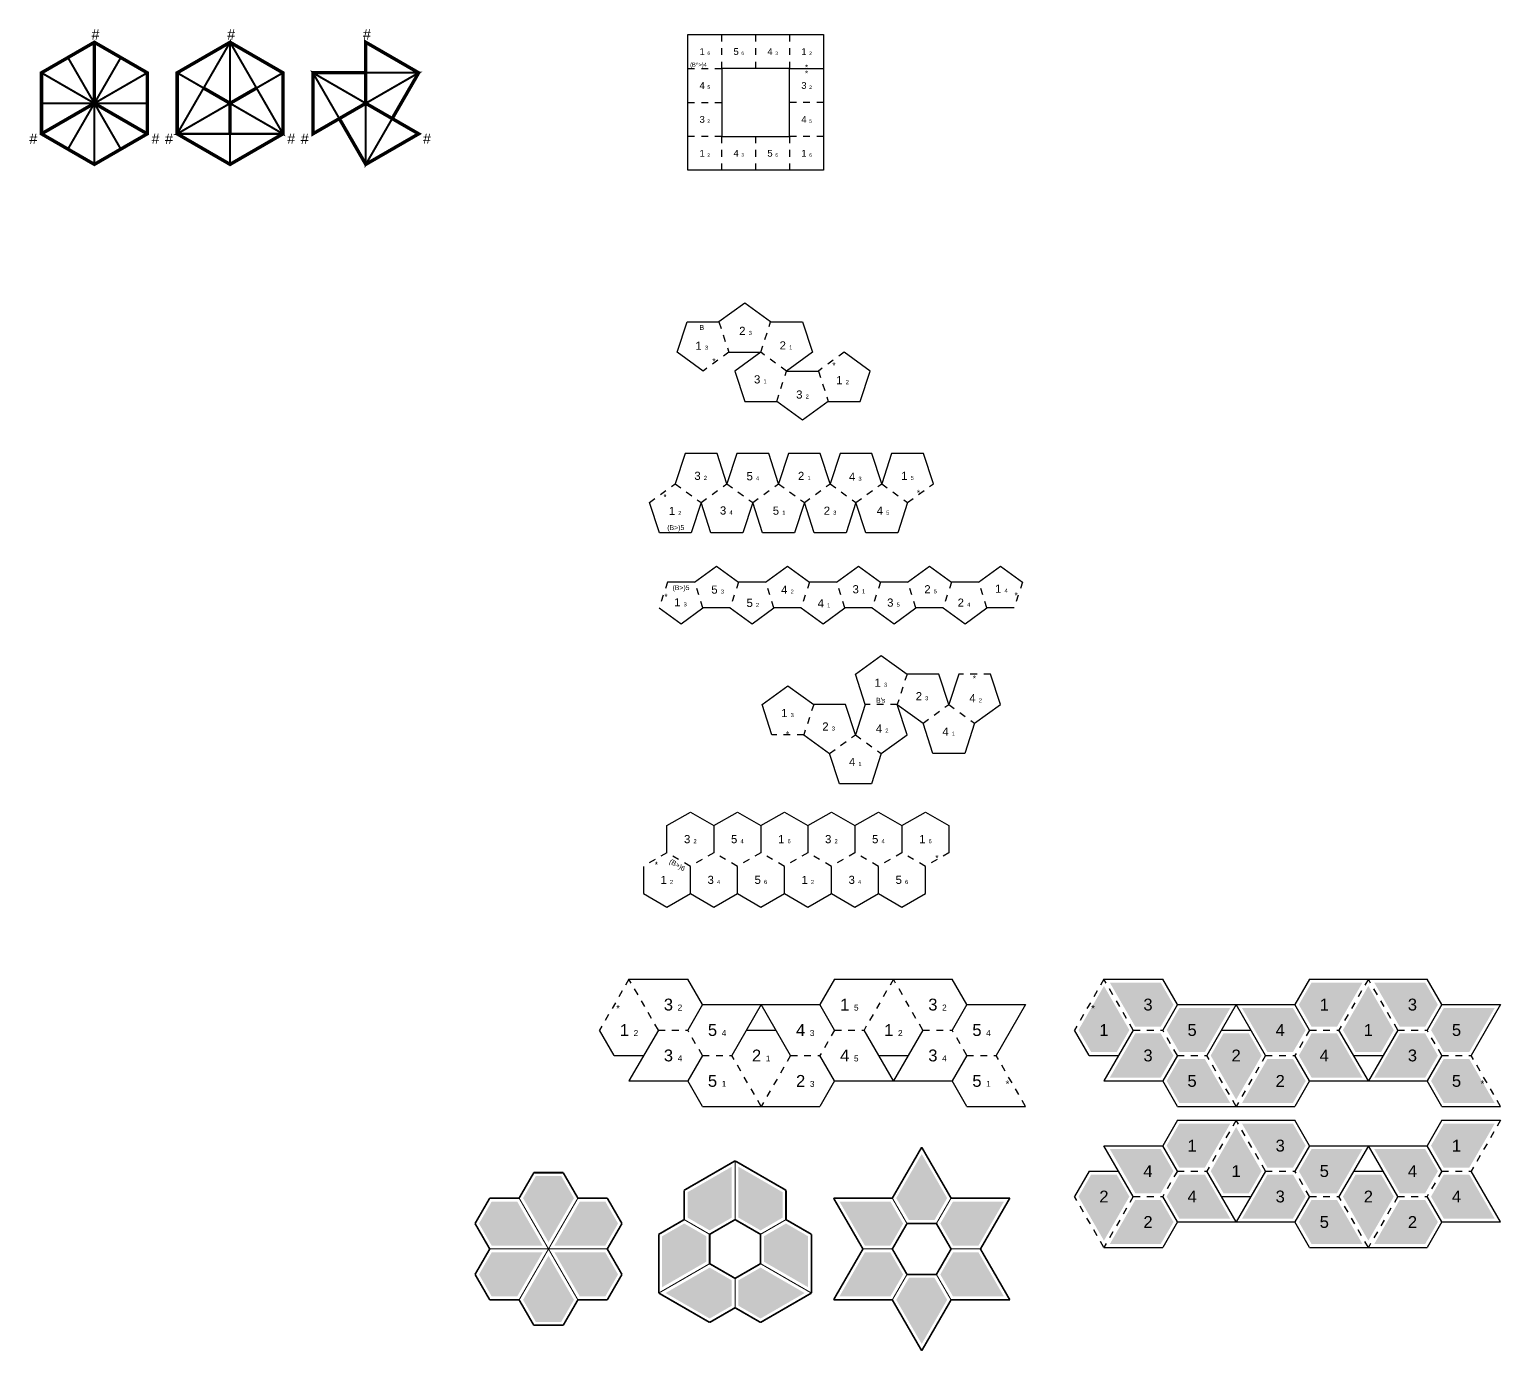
# Model space of a CAD drawing. Header units: inches. Extents: x 43.6 to 136.6, y -34.8 to 9.
# Drawn here: x 44.85 to 66.53, y -32.51 to -13.02 of the extents above; entities that cross this region are included whole.
import ezdxf

# ---------------------------------------------------------------- set-up
doc = ezdxf.new("R2010")
doc.units = ezdxf.units.IN
doc.header["$LTSCALE"] = 0.15
doc.header["$MEASUREMENT"] = 0
doc.linetypes.add('DASHED', pattern=[0.75, 0.5, -0.25])
for name, color, linetype in [('cut', 7, 'Continuous'), ('cut-thick', 7, 'Continuous'), ('face1', 172, 'Continuous'), ('face2', 92, 'Continuous'), ('face3', 12, 'Continuous'), ('face4', 181, 'Continuous'), ('face5', 2, 'Continuous'), ('fold', 252, 'DASHED'), ('numbers', 7, 'Continuous'), ('star', 7, 'Continuous')]:
    doc.layers.add(name, color=color, linetype=linetype)
doc.styles.add('Arial', font='ARIAL.TTF')

msp = doc.modelspace()

# ---------------------------------------------------------------- linework, layer by layer
at = {"layer": 'cut'}
for p, q in [((54.55355, -13.597475), (54.55355, -13.097475)), ((54.55355, -13.097475), (55.05355, -13.097475)), ((55.05355, -13.097475), (55.55355, -13.097475)), ((55.55355, -13.097475), (56.05355, -13.097475)), ((56.05355, -13.097475), (56.55355, -13.097475)), ((56.55355, -13.097475), (56.55355, -13.597475)), ((54.55355, -14.097475), (54.55355, -13.597475)), ((55.55355, -13.597475), (55.05355, -13.597475)), ((55.05355, -13.597475), (55.05355, -14.097475)), ((56.05355, -13.597475), (55.55355, -13.597475)), ((56.05355, -14.097475), (56.05355, -13.597475)), ((56.05355, -13.597475), (56.55355, -13.597475)), ((56.55355, -13.597475), (56.55355, -14.097475)), ((54.55355, -14.597475), (54.55355, -14.097475)), ((55.05355, -14.097475), (55.05355, -14.597475)), ((56.05355, -14.597475), (56.05355, -14.097475)), ((56.55355, -14.097475), (56.55355, -14.597475)), ((54.55355, -15.097475), (54.55355, -14.597475)), ((55.05355, -14.597475), (55.55355, -14.597475)), ((55.55355, -14.597475), (56.05355, -14.597475)), ((56.55355, -14.597475), (56.55355, -15.097475)), ((55.05355, -15.097475), (54.55355, -15.097475)), ((55.55355, -15.097475), (55.05355, -15.097475)), ((56.05355, -15.097475), (55.55355, -15.097475)), ((56.55355, -15.097475), (56.05355, -15.097475)), ((55.392833, -17.05741), (55.01241, -17.333803)), ((55.773255, -17.333803), (55.392833, -17.05741)), ((54.396874, -17.781017), (54.542182, -17.333803)), ((54.542182, -17.333803), (55.01241, -17.333803)), ((55.773255, -17.333803), (56.243484, -17.333803)), ((56.243484, -17.333803), (56.388792, -17.781017)), ((54.777296, -18.05741), (54.396874, -17.781017)), ((55.157719, -17.781017), (55.627947, -17.781017)), ((55.627947, -17.781017), (55.247524, -18.05741)), ((56.388792, -17.781017), (56.00837, -18.05741)), ((57.239443, -18.05741), (56.85902, -17.781017)), ((55.247524, -18.05741), (55.392833, -18.504624)), ((56.00837, -18.05741), (56.478598, -18.05741)), ((57.094135, -18.504624), (57.239443, -18.05741)), ((55.392833, -18.504624), (55.863061, -18.504624)), ((56.243484, -18.781017), (55.863061, -18.504624)), ((56.623906, -18.504624), (56.243484, -18.781017)), ((56.623906, -18.504624), (57.094135, -18.504624)), ((54.514042, -19.272868), (54.368734, -19.720082)), ((54.98427, -19.272868), (54.514042, -19.272868)), ((55.129579, -19.720082), (54.98427, -19.272868)), ((55.274887, -19.272868), (55.129579, -19.720082)), ((55.745116, -19.272868), (55.274887, -19.272868)), ((55.890424, -19.720082), (55.745116, -19.272868)), ((56.035733, -19.272868), (55.890424, -19.720082)), ((56.505961, -19.272868), (56.035733, -19.272868)), ((56.651269, -19.720082), (56.505961, -19.272868)), ((56.796578, -19.272868), (56.651269, -19.720082)), ((57.266806, -19.272868), (56.796578, -19.272868)), ((57.412114, -19.720082), (57.266806, -19.272868)), ((57.557423, -19.272868), (57.412114, -19.720082)), ((58.027651, -19.272868), (57.557423, -19.272868)), ((58.17296, -19.720082), (58.027651, -19.272868)), ((54.13362, -20.443689), (53.988311, -19.996475)), ((54.749156, -19.996475), (54.603848, -20.443689)), ((54.894465, -20.443689), (54.749156, -19.996475)), ((55.510001, -19.996475), (55.364693, -20.443689)), ((55.65531, -20.443689), (55.510001, -19.996475)), ((56.270847, -19.996475), (56.125538, -20.443689)), ((56.416155, -20.443689), (56.270847, -19.996475)), ((57.031692, -19.996475), (56.886383, -20.443689)), ((57.177, -20.443689), (57.031692, -19.996475)), ((57.792537, -19.996475), (57.647229, -20.443689)), ((54.603848, -20.443689), (54.13362, -20.443689)), ((55.364693, -20.443689), (54.894465, -20.443689)), ((56.125538, -20.443689), (55.65531, -20.443689)), ((56.886383, -20.443689), (56.416155, -20.443689)), ((57.647229, -20.443689), (57.177, -20.443689)), ((54.653032, -21.168596), (54.976391, -20.933662)), ((54.976391, -20.933662), (55.29975, -21.168596)), ((55.699444, -21.168596), (56.022803, -20.933662)), ((56.022803, -20.933662), (56.346162, -21.168596)), ((56.745856, -21.168596), (57.069216, -20.933662)), ((57.069216, -20.933662), (57.392575, -21.168596)), ((57.792269, -21.168596), (58.115628, -20.933662)), ((58.115628, -20.933662), (58.438987, -21.168596)), ((58.838681, -21.168596), (59.16204, -20.933662)), ((59.16204, -20.933662), (59.4854, -21.168596)), ((54.653032, -21.168596), (54.253338, -21.168596)), ((55.699444, -21.168596), (55.29975, -21.168596)), ((56.745856, -21.168596), (56.346162, -21.168596)), ((57.792269, -21.168596), (57.392575, -21.168596)), ((58.838681, -21.168596), (58.438987, -21.168596)), ((54.129825, -21.548728), (54.453185, -21.783662)), ((54.453185, -21.783662), (54.776544, -21.548728)), ((55.176238, -21.548728), (54.776544, -21.548728)), ((55.176238, -21.548728), (55.499597, -21.783662)), ((55.499597, -21.783662), (55.822956, -21.548728)), ((56.22265, -21.548728), (55.822956, -21.548728)), ((56.22265, -21.548728), (56.546009, -21.783662)), ((56.546009, -21.783662), (56.869369, -21.548728)), ((57.269063, -21.548728), (56.869369, -21.548728)), ((57.269063, -21.548728), (57.592422, -21.783662)), ((57.592422, -21.783662), (57.915781, -21.548728)), ((58.315475, -21.548728), (57.915781, -21.548728)), ((58.315475, -21.548728), (58.638834, -21.783662)), ((58.638834, -21.783662), (58.962193, -21.548728)), ((59.361887, -21.548728), (58.962193, -21.548728)), ((57.023713, -22.525589), (57.404136, -22.249196)), ((57.404136, -22.249196), (57.784558, -22.525589)), ((57.169022, -22.972802), (57.023713, -22.525589)), ((58.254787, -22.525589), (57.784558, -22.525589)), ((58.400095, -22.972802), (58.254787, -22.525589)), ((58.545404, -22.525589), (58.400095, -22.972802)), ((59.16094, -22.972802), (59.015632, -22.525589)), ((55.647331, -22.972802), (56.027754, -22.696409)), ((56.027754, -22.696409), (56.408177, -22.972802)), ((55.79264, -23.420016), (55.647331, -22.972802)), ((56.878405, -22.972802), (56.408177, -22.972802)), ((57.023713, -23.420016), (56.878405, -22.972802)), ((57.169022, -22.972802), (57.023713, -23.420016)), ((57.784558, -23.420016), (57.63925, -22.972802)), ((57.63925, -22.972802), (58.019673, -23.249196)), ((58.780518, -23.249196), (59.16094, -22.972802)), ((58.164981, -23.696409), (58.019673, -23.249196)), ((58.780518, -23.249196), (58.635209, -23.696409)), ((56.262868, -23.420016), (56.643291, -23.696409)), ((57.404136, -23.696409), (57.784558, -23.420016)), ((56.788599, -24.143623), (56.643291, -23.696409)), ((57.404136, -23.696409), (57.258827, -24.143623)), ((58.635209, -23.696409), (58.164981, -23.696409)), ((57.258827, -24.143623), (56.788599, -24.143623)), ((54.24408, -24.758845), (54.59049, -24.558845)), ((54.59049, -24.558845), (54.9369, -24.758845)), ((54.9369, -24.758845), (55.28331, -24.558845)), ((55.28331, -24.558845), (55.62972, -24.758845)), ((55.62972, -24.758845), (55.97613, -24.558845)), ((55.97613, -24.558845), (56.32254, -24.758845)), ((56.32254, -24.758845), (56.668951, -24.558845)), ((56.668951, -24.558845), (57.015361, -24.758845)), ((57.015361, -24.758845), (57.361771, -24.558845)), ((57.361771, -24.558845), (57.708181, -24.758845)), ((57.708181, -24.758845), (58.054591, -24.558845)), ((58.054591, -24.558845), (58.401001, -24.758845)), ((54.24408, -25.158845), (54.24408, -24.758845)), ((54.9369, -24.758845), (54.9369, -25.158845)), ((55.62972, -24.758845), (55.62972, -25.158845)), ((56.32254, -24.758845), (56.32254, -25.158845)), ((57.015361, -24.758845), (57.015361, -25.158845)), ((57.708181, -24.758845), (57.708181, -25.158845)), ((58.401001, -24.758845), (58.401001, -25.158845)), ((53.897669, -25.358845), (53.897669, -25.758845)), ((54.59049, -25.758845), (54.59049, -25.358845)), ((55.28331, -25.758845), (55.28331, -25.358845)), ((55.97613, -25.758845), (55.97613, -25.358845)), ((56.668951, -25.758845), (56.668951, -25.358845)), ((57.361771, -25.758845), (57.361771, -25.358845)), ((58.054591, -25.758845), (58.054591, -25.358845)), ((53.897669, -25.758845), (54.24408, -25.958845)), ((54.24408, -25.958845), (54.59049, -25.758845)), ((54.59049, -25.758845), (54.9369, -25.958845)), ((54.9369, -25.958845), (55.28331, -25.758845)), ((55.28331, -25.758845), (55.62972, -25.958845)), ((55.62972, -25.958845), (55.97613, -25.758845)), ((55.97613, -25.758845), (56.32254, -25.958845)), ((56.32254, -25.958845), (56.668951, -25.758845)), ((56.668951, -25.758845), (57.015361, -25.958845)), ((57.015361, -25.958845), (57.361771, -25.758845)), ((57.361771, -25.758845), (57.708181, -25.958845)), ((57.708181, -25.958845), (58.054591, -25.758845)), ((53.685942, -27.02291), (54.551968, -27.02291)), ((54.768474, -27.39791), (54.551968, -27.02291)), ((56.717031, -27.02291), (56.500525, -27.39791)), ((56.717031, -27.02291), (57.583057, -27.02291)), ((57.583057, -27.02291), (58.449082, -27.02291)), ((58.665588, -27.39791), (58.449082, -27.02291)), ((60.685942, -27.02291), (61.551968, -27.02291)), ((61.768474, -27.39791), (61.551968, -27.02291)), ((63.717031, -27.02291), (63.500525, -27.39791)), ((63.717031, -27.02291), (64.583057, -27.02291)), ((64.583057, -27.02291), (65.449082, -27.02291)), ((65.665588, -27.39791), (65.449082, -27.02291)), ((54.768474, -27.39791), (54.551968, -27.77291)), ((54.768474, -27.39791), (55.6345, -27.39791)), ((55.6345, -27.39791), (55.201487, -28.14791)), ((56.067512, -28.14791), (55.6345, -27.39791)), ((55.6345, -27.39791), (56.500525, -27.39791)), ((56.717031, -27.77291), (56.500525, -27.39791)), ((58.665588, -27.39791), (58.449082, -27.77291)), ((58.665588, -27.39791), (59.531614, -27.39791)), ((59.531614, -27.39791), (59.098601, -28.14791)), ((61.768474, -27.39791), (61.551968, -27.77291)), ((61.768474, -27.39791), (62.6345, -27.39791)), ((62.6345, -27.39791), (62.201487, -28.14791)), ((63.067512, -28.14791), (62.6345, -27.39791)), ((62.6345, -27.39791), (63.500525, -27.39791)), ((63.717031, -27.77291), (63.500525, -27.39791)), ((65.665588, -27.39791), (65.449082, -27.77291)), ((65.665588, -27.39791), (66.531614, -27.39791)), ((66.531614, -27.39791), (66.098601, -28.14791)), ((53.469436, -28.14791), (53.25293, -27.77291)), ((54.118955, -27.77291), (53.685942, -28.52291)), ((55.417993, -27.77291), (55.851006, -27.77291)), ((57.583057, -28.52291), (57.150044, -27.77291)), ((58.016069, -27.77291), (57.583057, -28.52291)), ((60.469436, -28.14791), (60.25293, -27.77291)), ((61.118955, -27.77291), (60.685942, -28.52291)), ((62.417993, -27.77291), (62.851006, -27.77291)), ((64.583057, -28.52291), (64.150044, -27.77291)), ((65.016069, -27.77291), (64.583057, -28.52291)), ((53.469436, -28.14791), (53.902449, -28.14791)), ((54.768474, -28.14791), (54.551968, -28.52291)), ((56.717031, -28.52291), (56.500525, -28.14791)), ((57.36655, -28.14791), (57.799563, -28.14791)), ((58.665588, -28.14791), (58.449082, -28.52291)), ((60.469436, -28.14791), (60.902449, -28.14791)), ((61.768474, -28.14791), (61.551968, -28.52291)), ((63.717031, -28.52291), (63.500525, -28.14791)), ((64.36655, -28.14791), (64.799563, -28.14791)), ((65.665588, -28.14791), (65.449082, -28.52291)), ((53.685942, -28.52291), (54.551968, -28.52291)), ((54.768474, -28.89791), (54.551968, -28.52291)), ((56.717031, -28.52291), (56.500525, -28.89791)), ((56.717031, -28.52291), (57.583057, -28.52291)), ((57.583057, -28.52291), (58.449082, -28.52291)), ((58.665588, -28.89791), (58.449082, -28.52291)), ((60.685942, -28.52291), (61.551968, -28.52291)), ((61.768474, -28.89791), (61.551968, -28.52291)), ((63.717031, -28.52291), (63.500525, -28.89791)), ((63.717031, -28.52291), (64.583057, -28.52291)), ((64.583057, -28.52291), (65.449082, -28.52291)), ((65.665588, -28.89791), (65.449082, -28.52291)), ((54.768474, -28.89791), (55.6345, -28.89791)), ((55.6345, -28.89791), (56.500525, -28.89791)), ((58.665588, -28.89791), (59.531614, -28.89791)), ((61.768474, -28.89791), (62.6345, -28.89791)), ((62.6345, -28.89791), (63.500525, -28.89791)), ((65.665588, -28.89791), (66.531614, -28.89791)), ((61.768474, -29.10209), (61.551968, -29.47709)), ((61.768474, -29.10209), (62.6345, -29.10209)), ((62.6345, -29.10209), (63.500525, -29.10209)), ((63.717031, -29.47709), (63.500525, -29.10209)), ((65.665588, -29.10209), (65.449082, -29.47709)), ((65.665588, -29.10209), (66.531614, -29.10209)), ((61.118955, -30.22709), (60.685942, -29.47709)), ((60.685942, -29.47709), (61.551968, -29.47709)), ((61.768474, -29.85209), (61.551968, -29.47709)), ((63.717031, -29.47709), (63.500525, -29.85209)), ((63.717031, -29.47709), (64.583057, -29.47709)), ((64.583057, -29.47709), (64.150044, -30.22709)), ((65.016069, -30.22709), (64.583057, -29.47709)), ((64.583057, -29.47709), (65.449082, -29.47709)), ((65.665588, -29.85209), (65.449082, -29.47709)), ((60.469436, -29.85209), (60.25293, -30.22709)), ((60.469436, -29.85209), (60.902449, -29.85209)), ((62.6345, -30.60209), (62.201487, -29.85209)), ((63.067512, -29.85209), (62.6345, -30.60209)), ((64.36655, -29.85209), (64.799563, -29.85209)), ((66.531614, -30.60209), (66.098601, -29.85209)), ((61.768474, -30.60209), (61.551968, -30.22709)), ((62.417993, -30.22709), (62.851006, -30.22709)), ((63.717031, -30.22709), (63.500525, -30.60209)), ((65.665588, -30.60209), (65.449082, -30.22709)), ((61.768474, -30.60209), (61.551968, -30.97709)), ((61.768474, -30.60209), (62.6345, -30.60209)), ((62.6345, -30.60209), (63.500525, -30.60209)), ((63.717031, -30.97709), (63.500525, -30.60209)), ((65.665588, -30.60209), (65.449082, -30.97709)), ((65.665588, -30.60209), (66.531614, -30.60209)), ((60.685942, -30.97709), (61.551968, -30.97709)), ((63.717031, -30.97709), (64.583057, -30.97709)), ((64.583057, -30.97709), (65.449082, -30.97709))]:
    msp.add_line(p, q, dxfattribs=at)
at = {"layer": 'cut', "const_width": 0.025}
for points in [[(55.25, -29.700961), (54.499999, -30.133974)], [(55.25, -29.700961), (56, -30.133974)], [(58, -29.5), (57.566988, -30.25)], [(58, -29.5), (58.433013, -30.25)], [(52.066986, -30.250001), (52.283492, -29.875)], [(52.283492, -29.875), (52.716505, -29.875)], [(52.716505, -29.875), (52.933011, -30.249999)], [(54.499999, -30.566986), (54.499999, -30.133974)], [(56, -30.566986), (56, -30.133974)], [(51.633974, -30.250001), (51.417468, -30.625001)], [(52.066986, -30.250001), (51.633974, -30.250001)], [(53.366026, -30.25), (52.933013, -30.25)], [(53.582532, -30.625001), (53.366026, -30.25)], [(56.700963, -30.249998), (57.133974, -30.999999)], [(56.700963, -30.249998), (57.566988, -30.25)], [(59.299039, -30.249999), (58.433013, -30.25)], [(59.299039, -30.249999), (58.866027, -30.999999)], [(54.499999, -30.566986), (54.124999, -30.783493)], [(55.249999, -30.566986), (54.874999, -30.783493)], [(55.25, -30.566986), (55.625, -30.783493)], [(56.000002, -30.566989), (56.375001, -30.783496)], [(51.417468, -30.625001), (51.633974, -31.000001)], [(53.366025, -31), (53.582532, -30.625001)], [(54.125, -31.649518), (54.124999, -30.783493)], [(54.874999, -31.216505), (54.874999, -30.783493)], [(55.625001, -31.216507), (55.625001, -30.783495)], [(56.375, -31.649521), (56.375001, -30.783496)], [(57.783494, -30.625), (57.566987, -31)], [(57.783494, -30.625), (58.216507, -30.625)], [(58.433014, -31), (58.216507, -30.625)], [(51.417468, -31.375001), (51.633974, -31.000001)], [(53.366025, -31), (53.582532, -31.375)], [(56.70096, -31.749998), (57.133974, -30.999999)], [(57.783492, -31.375001), (57.566987, -31)], [(58.433014, -31), (58.216509, -31.375001)], [(59.299042, -31.749997), (58.866027, -30.999999)], [(54.875, -31.216507), (55.25, -31.433014)], [(55.625, -31.216508), (55.25, -31.433014)], [(51.633975, -31.750001), (51.417468, -31.375001)], [(53.582532, -31.375), (53.366026, -31.75)], [(57.783496, -31.375003), (58.216509, -31.375001)], [(54.125, -31.649518), (54.874999, -32.082532)], [(56.375, -31.649521), (55.624999, -32.082533)], [(52.066988, -31.75), (51.633975, -31.750001)], [(52.066988, -31.75), (52.283494, -32.125)], [(52.716507, -32.125), (52.933013, -31.75)], [(53.366026, -31.75), (52.933013, -31.75)], [(55.249999, -31.866027), (54.874999, -32.082532)], [(55.249999, -31.866027), (55.624999, -32.082533)], [(56.70096, -31.749998), (57.566985, -31.75)], [(58.000006, -32.500002), (57.566991, -31.750004)], [(58.000006, -32.500002), (58.433016, -31.75)], [(59.299042, -31.749997), (58.433016, -31.75)], [(52.283494, -32.125), (52.716507, -32.125)]]:
    msp.add_lwpolyline(points, dxfattribs=at)
at = {"layer": 'cut-thick', "const_width": 0.05}
for points in [[(45.806826, -13.210214), (45.027403, -13.660214), (45.027403, -14.560214), (45.806826, -15.010214), (46.586249, -14.560214), (46.586249, -13.660214)], [(47.027403, -13.660214), (47.027403, -14.560214), (47.806826, -15.010214), (48.586249, -14.560214), (48.586249, -13.660214), (47.806826, -13.210214)], [(49.027403, -13.660214), (49.027403, -14.560214), (49.417115, -14.335214), (49.806826, -15.010214), (50.586249, -14.560214), (50.196537, -14.335214), (50.586249, -13.660214), (49.806826, -13.210214), (49.806826, -13.660214)]]:
    msp.add_lwpolyline(points, close=True, dxfattribs=at)
for points in [[(45.806826, -14.110214), (45.806826, -13.210214)], [(49.806826, -14.110214), (49.806826, -13.660214)], [(47.806826, -14.110214), (47.417115, -13.885214)], [(47.806826, -14.110214), (48.196537, -13.885214)], [(45.806826, -14.110214), (45.027403, -14.560214)], [(45.806826, -14.110214), (46.586249, -14.560214)], [(47.806826, -14.110214), (47.806826, -14.560214)], [(49.806826, -14.110214), (49.417115, -14.335214)], [(49.806826, -14.110214), (50.196537, -14.335214)]]:
    msp.add_lwpolyline(points, dxfattribs=at)
at = {"layer": 'face1'}
for points in [[(64.121177, -27.72291), (63.745899, -27.72291), (63.745899, -27.07291), (63.55826, -27.39791)], [(63.745899, -27.07291), (64.121177, -27.72291), (64.496454, -27.07291)], [(60.310665, -27.77291), (61.06122, -27.77291), (60.685942, -27.12291)], [(64.207779, -27.77291), (64.958334, -27.77291), (64.583057, -27.12291)], [(61.06122, -27.77291), (60.873581, -28.09791), (60.310665, -27.77291), (60.498304, -28.09791)], [(64.958334, -27.77291), (64.770696, -28.09791), (64.207779, -27.77291), (64.395418, -28.09791)], [(61.797342, -29.15209), (61.609703, -29.47709), (62.172619, -29.80209), (61.797342, -29.80209)], [(62.172619, -29.80209), (61.797342, -29.15209), (62.547897, -29.15209)], [(62.259222, -29.85209), (63.009777, -29.85209), (62.6345, -29.20209)], [(65.694456, -29.15209), (65.506817, -29.47709), (66.069734, -29.80209), (65.694456, -29.80209)], [(66.069734, -29.80209), (65.694456, -29.15209), (66.445011, -29.15209)], [(63.009777, -29.85209), (62.822138, -30.17709), (62.259222, -29.85209), (62.446861, -30.17709)], [(52.875276, -30.25), (52.687637, -29.925), (52.124721, -30.250001), (52.312359, -29.925001)], [(51.662842, -30.95), (51.475203, -30.625), (52.03812, -30.3), (51.662842, -30.3)], [(52.03812, -30.3), (51.662842, -30.95), (52.413397, -30.95)], [(52.124721, -30.250001), (52.875276, -30.25), (52.499999, -30.9)], [(53.337157, -30.949999), (52.961879, -30.3), (52.586602, -30.95)], [(52.961879, -30.3), (53.337156, -30.299999), (53.337157, -30.949999), (53.524796, -30.624999)], [(51.662842, -31.05), (51.475203, -31.375), (52.03812, -31.7), (51.662842, -31.7)], [(52.03812, -31.7), (51.662842, -31.05), (52.413397, -31.05)], [(52.124723, -31.75), (52.875279, -31.75), (52.5, -31.1)], [(53.337157, -31.05), (52.96188, -31.7), (52.586602, -31.050001)], [(52.96188, -31.7), (53.337157, -31.700001), (53.337157, -31.05), (53.524796, -31.375)], [(52.875279, -31.75), (52.68764, -32.075), (52.124723, -31.75), (52.312363, -32.075)]]:
    msp.add_solid(points, dxfattribs=at)
at = {"layer": 'face2'}
for points in [[(63.009777, -28.14791), (62.822138, -27.82291), (62.259222, -28.14791), (62.446861, -27.82291)], [(62.259222, -28.14791), (63.009777, -28.14791), (62.6345, -28.79791)], [(63.471657, -28.84791), (63.09638, -28.19791), (62.721102, -28.84791)], [(63.09638, -28.19791), (63.471657, -28.19791), (63.471657, -28.84791), (63.659296, -28.52291)], [(54.55, -30.162842), (55.2, -30.538119), (55.2, -29.787564)], [(55.95, -30.162841), (55.3, -30.538119), (55.3, -29.787564)], [(61.06122, -30.22709), (60.873581, -29.90209), (60.310665, -30.22709), (60.498304, -29.90209)], [(64.958334, -30.22709), (64.770696, -29.90209), (64.207779, -30.22709), (64.395418, -29.90209)], [(55.2, -30.538119), (54.875001, -30.725758), (54.55, -30.162842), (54.550001, -30.53812)], [(55.3, -30.538119), (55.624999, -30.725758), (55.95, -30.162841), (55.95, -30.538119)], [(60.310665, -30.22709), (61.06122, -30.22709), (60.685942, -30.87709)], [(61.5231, -30.92709), (61.147823, -30.27709), (60.772545, -30.92709)], [(61.147823, -30.27709), (61.5231, -30.27709), (61.5231, -30.92709), (61.710739, -30.60209)], [(64.207779, -30.22709), (64.958334, -30.22709), (64.583057, -30.87709)], [(65.420215, -30.92709), (65.044937, -30.27709), (64.669659, -30.92709)], [(65.044937, -30.27709), (65.420215, -30.27709), (65.420215, -30.92709), (65.607853, -30.60209)], [(54.825, -31.187643), (54.824999, -30.812365), (54.174998, -30.812368), (54.499998, -30.624728)], [(55.675001, -31.187642), (55.675002, -30.812365), (56.325002, -30.812366), (56.000003, -30.624727)], [(54.174998, -30.812368), (54.825, -31.187643), (54.175002, -31.562923)], [(56.325002, -30.812366), (55.675001, -31.187642), (56.325, -31.562922)], [(54.875, -32.024799), (54.875, -31.274244), (54.225, -31.649521)], [(54.875, -31.274244), (55.2, -31.461882), (54.875, -32.024799), (55.2, -31.83716)], [(55.625002, -31.274244), (55.300002, -31.461882), (55.625003, -32.024799), (55.300003, -31.83716)], [(55.625003, -32.024799), (55.625002, -31.274244), (56.275002, -31.64952)]]:
    msp.add_solid(points, dxfattribs=at)
at = {"layer": 'face3'}
for points in [[(61.5231, -27.07291), (61.147823, -27.72291), (60.772545, -27.07291)], [(61.147823, -27.72291), (61.5231, -27.72291), (61.5231, -27.07291), (61.710739, -27.39791)], [(65.420215, -27.07291), (65.044937, -27.72291), (64.669659, -27.07291)], [(65.044937, -27.72291), (65.420215, -27.72291), (65.420215, -27.07291), (65.607853, -27.39791)], [(61.5231, -28.47291), (61.147823, -27.82291), (60.772545, -28.47291)], [(61.147823, -27.82291), (61.5231, -27.82291), (61.5231, -28.47291), (61.710739, -28.14791)], [(65.420215, -28.47291), (65.044937, -27.82291), (64.669659, -28.47291)], [(65.044937, -27.82291), (65.420215, -27.82291), (65.420215, -28.47291), (65.607853, -28.14791)], [(63.471657, -29.15209), (63.09638, -29.80209), (62.721102, -29.15209)], [(63.09638, -29.80209), (63.471657, -29.80209), (63.471657, -29.15209), (63.659296, -29.47709)], [(57.624723, -30.25), (58.375279, -30.25), (58, -29.6)], [(63.471657, -30.55209), (63.09638, -29.90209), (62.721102, -30.55209)], [(63.09638, -29.90209), (63.471657, -29.90209), (63.471657, -30.55209), (63.659296, -30.22709)], [(57.538121, -30.3), (57.162841, -30.95), (56.787566, -30.299999)], [(57.162841, -30.95), (57.538119, -30.950001), (57.538121, -30.3), (57.725759, -30.625001)], [(58.375279, -30.25), (58.18764, -30.575), (57.624723, -30.25), (57.812363, -30.575)], [(58.461881, -30.299999), (58.274242, -30.624999), (58.837159, -30.949999), (58.461881, -30.949999)], [(58.837159, -30.949999), (58.461881, -30.299999), (59.212436, -30.299999)], [(57.538124, -31.700003), (57.162841, -31.050006), (56.787569, -31.700008)], [(57.162841, -31.050006), (57.538119, -31.050003), (57.538124, -31.700003), (57.72576, -31.375002)], [(58.461884, -31.700001), (58.274243, -31.375002), (58.837159, -31.049999), (58.461881, -31.050001)], [(58.837159, -31.049999), (58.461884, -31.700001), (59.212439, -31.699998)], [(58.375282, -31.750001), (58.187642, -31.425001), (57.624726, -31.750003), (57.812365, -31.425002)], [(57.624726, -31.750003), (58.375282, -31.750001), (58.000006, -32.400001)]]:
    msp.add_solid(points, dxfattribs=at)
at = {"layer": 'face4'}
for points in [[(63.471657, -27.44791), (63.09638, -28.09791), (62.721102, -27.44791)], [(63.09638, -28.09791), (63.471657, -28.09791), (63.471657, -27.44791), (63.659296, -27.77291)], [(64.121177, -27.82291), (63.745899, -27.82291), (63.745899, -28.47291), (63.55826, -28.14791)], [(63.745899, -28.47291), (64.121177, -27.82291), (64.496454, -28.47291)], [(61.5231, -29.52709), (61.147823, -30.17709), (60.772545, -29.52709)], [(61.147823, -30.17709), (61.5231, -30.17709), (61.5231, -29.52709), (61.710739, -29.85209)], [(65.420215, -29.52709), (65.044937, -30.17709), (64.669659, -29.52709)], [(65.044937, -30.17709), (65.420215, -30.17709), (65.420215, -29.52709), (65.607853, -29.85209)], [(61.797342, -30.55209), (61.609703, -30.22709), (62.172619, -29.90209), (61.797342, -29.90209)], [(62.172619, -29.90209), (61.797342, -30.55209), (62.547897, -30.55209)], [(65.694456, -30.55209), (65.506817, -30.22709), (66.069734, -29.90209), (65.694456, -29.90209)], [(66.069734, -29.90209), (65.694456, -30.55209), (66.445011, -30.55209)]]:
    msp.add_solid(points, dxfattribs=at)
at = {"layer": 'face5'}
for points in [[(61.797342, -27.44791), (61.609703, -27.77291), (62.172619, -28.09791), (61.797342, -28.09791)], [(62.172619, -28.09791), (61.797342, -27.44791), (62.547897, -27.44791)], [(65.694456, -27.44791), (65.506817, -27.77291), (66.069734, -28.09791), (65.694456, -28.09791)], [(66.069734, -28.09791), (65.694456, -27.44791), (66.445011, -27.44791)], [(61.797342, -28.84791), (61.609703, -28.52291), (62.172619, -28.19791), (61.797342, -28.19791)], [(62.172619, -28.19791), (61.797342, -28.84791), (62.547897, -28.84791)], [(65.694456, -28.84791), (65.506817, -28.52291), (66.069734, -28.19791), (65.694456, -28.19791)], [(66.069734, -28.19791), (65.694456, -28.84791), (66.445011, -28.84791)], [(64.121177, -30.17709), (63.745899, -30.17709), (63.745899, -29.52709), (63.55826, -29.85209)], [(63.745899, -29.52709), (64.121177, -30.17709), (64.496454, -29.52709)], [(64.121177, -30.27709), (63.745899, -30.27709), (63.745899, -30.92709), (63.55826, -30.60209)], [(63.745899, -30.92709), (64.121177, -30.27709), (64.496454, -30.92709)]]:
    msp.add_solid(points, dxfattribs=at)
at = {"layer": 'fold'}
for p, q in [((55.05355, -13.597475), (55.05355, -13.097475)), ((55.55355, -13.597475), (55.55355, -13.097475)), ((56.05355, -13.097475), (56.05355, -13.597475)), ((54.55355, -13.597475), (55.05355, -13.597475)), ((54.55355, -14.097475), (55.05355, -14.097475)), ((56.55355, -14.097475), (56.05355, -14.097475)), ((55.05355, -14.597475), (54.55355, -14.597475)), ((55.05355, -15.097475), (55.05355, -14.597475)), ((55.55355, -15.097475), (55.55355, -14.597475)), ((56.55355, -14.597475), (56.05355, -14.597475)), ((56.05355, -14.597475), (56.05355, -15.097475)), ((55.01241, -17.333803), (55.157719, -17.781017)), ((55.627947, -17.781017), (55.773255, -17.333803)), ((55.157719, -17.781017), (54.777296, -18.05741)), ((56.00837, -18.05741), (55.627947, -17.781017)), ((56.85902, -17.781017), (56.478598, -18.05741)), ((55.863061, -18.504624), (56.00837, -18.05741)), ((56.478598, -18.05741), (56.623906, -18.504624)), ((53.988311, -19.996475), (54.368734, -19.720082)), ((54.368734, -19.720082), (54.749156, -19.996475)), ((54.749156, -19.996475), (55.129579, -19.720082)), ((55.129579, -19.720082), (55.510001, -19.996475)), ((55.510001, -19.996475), (55.890424, -19.720082)), ((55.890424, -19.720082), (56.270847, -19.996475)), ((56.270847, -19.996475), (56.651269, -19.720082)), ((56.651269, -19.720082), (57.031692, -19.996475)), ((57.031692, -19.996475), (57.412114, -19.720082)), ((57.412114, -19.720082), (57.792537, -19.996475)), ((57.792537, -19.996475), (58.17296, -19.720082)), ((54.253338, -21.168596), (54.129825, -21.548728)), ((54.776544, -21.548728), (54.653032, -21.168596)), ((55.29975, -21.168596), (55.176238, -21.548728)), ((55.822956, -21.548728), (55.699444, -21.168596)), ((56.346162, -21.168596), (56.22265, -21.548728)), ((56.869369, -21.548728), (56.745856, -21.168596)), ((57.392575, -21.168596), (57.269063, -21.548728)), ((57.915781, -21.548728), (57.792269, -21.168596)), ((58.438987, -21.168596), (58.315475, -21.548728)), ((58.962193, -21.548728), (58.838681, -21.168596)), ((59.4854, -21.168596), (59.361887, -21.548728)), ((57.784558, -22.525589), (57.63925, -22.972802)), ((59.015632, -22.525589), (58.545404, -22.525589)), ((56.408177, -22.972802), (56.262868, -23.420016)), ((57.63925, -22.972802), (57.169022, -22.972802)), ((58.019673, -23.249196), (58.400095, -22.972802)), ((58.400095, -22.972802), (58.780518, -23.249196)), ((56.262868, -23.420016), (55.79264, -23.420016)), ((56.643291, -23.696409), (57.023713, -23.420016)), ((57.023713, -23.420016), (57.404136, -23.696409)), ((54.24408, -25.158845), (53.897669, -25.358845)), ((54.59049, -25.358845), (54.24408, -25.158845)), ((54.9369, -25.158845), (54.59049, -25.358845)), ((55.28331, -25.358845), (54.9369, -25.158845)), ((55.62972, -25.158845), (55.28331, -25.358845)), ((55.97613, -25.358845), (55.62972, -25.158845)), ((56.32254, -25.158845), (55.97613, -25.358845)), ((56.668951, -25.358845), (56.32254, -25.158845)), ((57.015361, -25.158845), (56.668951, -25.358845)), ((57.361771, -25.358845), (57.015361, -25.158845)), ((57.708181, -25.158845), (57.361771, -25.358845)), ((58.054591, -25.358845), (57.708181, -25.158845)), ((58.401001, -25.158845), (58.054591, -25.358845)), ((53.685942, -27.02291), (53.25293, -27.77291)), ((54.118955, -27.77291), (53.685942, -27.02291)), ((57.583057, -27.02291), (57.150044, -27.77291)), ((58.016069, -27.77291), (57.583057, -27.02291)), ((60.685942, -27.02291), (60.25293, -27.77291)), ((61.118955, -27.77291), (60.685942, -27.02291)), ((64.583057, -27.02291), (64.150044, -27.77291)), ((65.016069, -27.77291), (64.583057, -27.02291)), ((54.118955, -27.77291), (54.551968, -27.77291)), ((54.768474, -28.14791), (54.551968, -27.77291)), ((56.717031, -27.77291), (56.500525, -28.14791)), ((56.717031, -27.77291), (57.150044, -27.77291)), ((58.016069, -27.77291), (58.449082, -27.77291)), ((58.665588, -28.14791), (58.449082, -27.77291)), ((61.118955, -27.77291), (61.551968, -27.77291)), ((61.768474, -28.14791), (61.551968, -27.77291)), ((63.717031, -27.77291), (63.500525, -28.14791)), ((63.717031, -27.77291), (64.150044, -27.77291)), ((65.016069, -27.77291), (65.449082, -27.77291)), ((65.665588, -28.14791), (65.449082, -27.77291)), ((54.768474, -28.14791), (55.201487, -28.14791)), ((55.6345, -28.89791), (55.201487, -28.14791)), ((56.067512, -28.14791), (55.6345, -28.89791)), ((56.067512, -28.14791), (56.500525, -28.14791)), ((58.665588, -28.14791), (59.098601, -28.14791)), ((59.531614, -28.89791), (59.098601, -28.14791)), ((61.768474, -28.14791), (62.201487, -28.14791)), ((62.6345, -28.89791), (62.201487, -28.14791)), ((63.067512, -28.14791), (62.6345, -28.89791)), ((63.067512, -28.14791), (63.500525, -28.14791)), ((65.665588, -28.14791), (66.098601, -28.14791)), ((66.531614, -28.89791), (66.098601, -28.14791)), ((62.6345, -29.10209), (62.201487, -29.85209)), ((63.067512, -29.85209), (62.6345, -29.10209)), ((66.531614, -29.10209), (66.098601, -29.85209)), ((61.768474, -29.85209), (61.551968, -30.22709)), ((61.768474, -29.85209), (62.201487, -29.85209)), ((63.067512, -29.85209), (63.500525, -29.85209)), ((63.717031, -30.22709), (63.500525, -29.85209)), ((65.665588, -29.85209), (65.449082, -30.22709)), ((65.665588, -29.85209), (66.098601, -29.85209)), ((60.685942, -30.97709), (60.25293, -30.22709)), ((61.118955, -30.22709), (60.685942, -30.97709)), ((61.118955, -30.22709), (61.551968, -30.22709)), ((63.717031, -30.22709), (64.150044, -30.22709)), ((64.583057, -30.97709), (64.150044, -30.22709)), ((65.016069, -30.22709), (64.583057, -30.97709)), ((65.016069, -30.22709), (65.449082, -30.22709))]:
    msp.add_line(p, q, dxfattribs=at)
for points, const_width in [([(47.806826, -14.110214), (47.806826, -13.210214), (47.417115, -13.885214), (47.027403, -13.660214)], 0.03), ([(47.806826, -13.210214), (48.196537, -13.885214)], 0.03), ([(45.806826, -14.110214), (45.417114, -13.435214)], 0.03), ([(45.806826, -14.110214), (46.196537, -13.435214)], 0.03), ([(45.806826, -14.110214), (45.027403, -13.660214)], 0.03), ([(45.806826, -14.110214), (46.586249, -13.660214)], 0.03), ([(47.806826, -14.110214), (48.586249, -14.560214), (48.196537, -13.885214), (48.586249, -13.660214)], 0.03), ([(49.417115, -14.335214), (49.027403, -13.660214), (49.806826, -14.110214)], 0.03), ([(49.806826, -13.660214), (50.586249, -13.660214), (49.806826, -14.110214)], 0.03), ([(47.027403, -14.560214), (47.417115, -13.885214)], 0.03), ([(45.806826, -14.110214), (45.027403, -14.110214)], 0.03), ([(45.806826, -14.110214), (45.417115, -14.785214)], 0.03), ([(45.806826, -14.110214), (45.806826, -15.010214)], 0.03), ([(45.806826, -14.110214), (46.196537, -14.785214)], 0.03), ([(45.806826, -14.110214), (46.586249, -14.110214)], 0.03), ([(47.806826, -14.110214), (47.027403, -14.560214), (47.806826, -14.560214), (47.806826, -15.010214)], 0.03), ([(50.196537, -14.335214), (49.806826, -15.010214), (49.806826, -14.110214)], 0.03), ([(47.806826, -14.560214), (48.586249, -14.560214)], 0.03), ([(55.25, -29.700961), (55.25, -30.566986)], 0.015), ([(52.5, -31), (52.066986, -30.250001)], 0.015), ([(52.5, -31), (52.933011, -30.25)], 0.015), ([(57.566988, -30.25), (57.783494, -30.625)], 0.015), ([(58.433013, -30.250001), (58.216507, -30.625)], 0.015), ([(54.874999, -30.783493), (54.499999, -30.566986)], 0.015), ([(55.625, -30.783493), (56, -30.566986)], 0.015), ([(52.5, -31), (51.633975, -31.000001)], 0.015), ([(52.5, -31), (52.066989, -31.75)], 0.015), ([(52.5, -31), (53.366025, -30.999999)], 0.015), ([(52.5, -31), (52.933014, -31.749999)], 0.015), ([(57.133975, -30.999999), (57.566987, -31)], 0.015), ([(58.866025, -31.000001), (58.433013, -31)], 0.015), ([(54.125, -31.649518), (54.875, -31.216506)], 0.015), ([(56.375, -31.649521), (55.625001, -31.216507)], 0.015), ([(55.25, -31.433014), (55.249999, -31.866027)], 0.015), ([(57.566987, -31.749999), (57.783493, -31.375)], 0.015), ([(58.433012, -31.75), (58.216506, -31.375)], 0.015)]:
    msp.add_lwpolyline(points, dxfattribs=dict(at, const_width=const_width))

# ---------------------------------------------------------------- texts
at = {"style": 'Arial'}
for s, height, p in [('(B^ >)4', 0.06, (54.587322, -13.571092)), ('B', 0.072327, (54.725976, -17.450341)), ('(B>)5', 0.072327, (54.250752, -20.400915)), ('(B>)5', 0.072327, (54.327525, -21.286061)), ("B's", 0.072327, (57.327269, -22.94681))]:
    msp.add_text(s, height=height, dxfattribs=at).set_placement(p)
msp.add_text('(B>)6', height=0.072327, rotation=330, dxfattribs=at).set_placement((54.272321, -25.307396))
at = {"layer": 'cut-thick', "style": 'Arial'}
for p in [(45.765336, -13.169787), (47.765336, -13.169787), (49.765336, -13.169787), (44.848738, -14.708196), (46.650274, -14.706208), (46.848738, -14.708196), (48.650274, -14.706208), (48.848738, -14.708196), (50.650274, -14.706208)]:
    msp.add_text('#', height=0.15, dxfattribs=at).set_placement(p)
at = {"layer": 'numbers', "char_height": 0.1, "width": 2.64939, "attachment_point": 5, "style": 'Arial'}
for s, insert in [('1 \\H0.5x;6', (54.80355, -13.347475)), ('5 \\H0.5x;6', (55.30355, -13.347475)), ('4 \\H0.5x;3', (55.80355, -13.347475)), ('1 \\H0.5x;2', (56.30355, -13.347475)), ('4 \\H0.5x;5', (54.80355, -13.847475)), ('3 \\H0.5x;2', (56.30355, -13.847475)), ('3 \\H0.5x;2', (54.80355, -14.347475)), ('4 \\H0.5x;5', (56.30355, -14.347475)), ('1 \\H0.5x;2', (54.80355, -14.847475)), ('4 \\H0.5x;3', (55.30355, -14.847475)), ('5 \\H0.5x;6', (55.80355, -14.847475)), ('1 \\H0.5x;6', (56.30355, -14.847475))]:
    msp.add_mtext(s, dxfattribs=dict(at, insert=insert))
at = {"layer": 'numbers', "attachment_point": 5, "style": 'Arial'}
for s, insert, char_height in [('2 \\H0.5x;3', (55.403415, -17.465291), 0.12), ('1 \\H0.5x;3', (54.757647, -17.683858), 0.12), ('2 \\H0.5x;1', (55.999509, -17.678891), 0.12), ('3 \\H0.5x;1', (55.621983, -18.180603), 0.12), ('1 \\H0.5x;2', (56.83404, -18.190538), 0.12), ('3 \\H0.5x;2', (56.242914, -18.404138), 0.12), ('3 \\H0.5x;2', (54.742795, -19.602702), 0.12), ('5 \\H0.5x;4', (55.511972, -19.608642), 0.12), ('2 \\H0.5x;1', (56.26927, -19.602702), 0.12), ('4 \\H0.5x;3', (57.020628, -19.614581), 0.12), ('1 \\H0.5x;5', (57.789805, -19.602702), 0.12), ('1 \\H0.5x;2', (54.365631, -20.119446), 0.12), ('3 \\H0.5x;4', (55.119959, -20.113507), 0.12), ('5 \\H0.5x;1', (55.898045, -20.116477), 0.12), ('2 \\H0.5x;3', (56.649403, -20.116477), 0.12), ('4 \\H0.5x;5', (57.430459, -20.116477), 0.12), ('5 \\H0.5x;3', (54.992443, -21.279516), 0.12), ('4 \\H0.5x;2', (56.021538, -21.279516), 0.12), ('3 \\H0.5x;1', (57.074021, -21.274839), 0.12), ('2 \\H0.5x;5', (58.131181, -21.274839), 0.12), ('1 \\H0.5x;4', (59.174309, -21.265483), 0.12), ('1 \\H0.5x;3', (54.445152, -21.466625), 0.12), ('5 \\H0.5x;2', (55.511668, -21.47598), 0.12), ('4 \\H0.5x;1', (56.559473, -21.480658), 0.12), ('3 \\H0.5x;5', (57.58389, -21.471302), 0.12), ('2 \\H0.5x;4', (58.62234, -21.471302), 0.12), ('1 \\H0.5x;3', (57.398536, -22.651887), 0.12), ('2 \\H0.5x;3', (58.004564, -22.850585), 0.12), ('4 \\H0.5x;2', (58.794388, -22.88039), 0.12), ('1 \\H0.5x;3', (56.022154, -23.099101), 0.12), ('2 \\H0.5x;3', (56.628183, -23.297799), 0.12), ('4 \\H0.5x;2', (57.418006, -23.327603), 0.12), ('4 \\H0.5x;1', (58.396993, -23.372167), 0.12), ('4 \\H0.5x;1', (57.020611, -23.819381), 0.12), ('3 \\H0.5x;2', (54.59049, -24.958845), 0.12), ('5 \\H0.5x;4', (55.28331, -24.958845), 0.12), ('1 \\H0.5x;6', (55.97613, -24.958845), 0.12), ('3 \\H0.5x;2', (56.668951, -24.958845), 0.12), ('5 \\H0.5x;4', (57.361771, -24.958845), 0.12), ('1 \\H0.5x;6', (58.054591, -24.958845), 0.12), ('1 \\H0.5x;2', (54.24408, -25.558845), 0.12), ('3 \\H0.5x;4', (54.9369, -25.558845), 0.12), ('5 \\H0.5x;6', (55.62972, -25.558845), 0.12), ('1 \\H0.5x;2', (56.32254, -25.558845), 0.12), ('3 \\H0.5x;4', (57.015361, -25.558845), 0.12), ('5 \\H0.5x;6', (57.708181, -25.558845), 0.12), ('3 \\H0.5x;2', (54.335461, -27.39791), 0.175), ('1 \\H0.5x;5', (56.933538, -27.39791), 0.175), ('3 \\H0.5x;2', (58.232576, -27.39791), 0.175), ('3', (61.335461, -27.39791), 0.175), ('1', (63.933538, -27.39791), 0.175), ('3', (65.232576, -27.39791), 0.175), ('1 \\H0.5x;2', (53.685942, -27.77291), 0.175), ('5 \\H0.5x;4', (54.984981, -27.77291), 0.175), ('4 \\H0.5x;3', (56.284019, -27.77291), 0.175), ('1 \\H0.5x;2', (57.583057, -27.77291), 0.175), ('5 \\H0.5x;4', (58.882095, -27.77291), 0.175), ('1', (60.685942, -27.77291), 0.175), ('5', (61.984981, -27.77291), 0.175), ('4', (63.284019, -27.77291), 0.175), ('1', (64.583057, -27.77291), 0.175), ('5', (65.882095, -27.77291), 0.175), ('3 \\H0.5x;4', (54.335461, -28.14791), 0.175), ('2 \\H0.5x;1', (55.6345, -28.14791), 0.175), ('4 \\H0.5x;5', (56.933538, -28.14791), 0.175), ('3 \\H0.5x;4', (58.232576, -28.14791), 0.175), ('3', (61.335461, -28.14791), 0.175), ('2', (62.6345, -28.14791), 0.175), ('4', (63.933538, -28.14791), 0.175), ('3', (65.232576, -28.14791), 0.175), ('5 \\H0.5x;1', (54.984981, -28.52291), 0.175), ('2 \\H0.5x;3', (56.284019, -28.52291), 0.175), ('5 \\H0.5x;1', (58.882095, -28.52291), 0.175), ('5', (61.984981, -28.52291), 0.175), ('2', (63.284019, -28.52291), 0.175), ('5', (65.882095, -28.52291), 0.175), ('1', (61.984981, -29.47709), 0.175), ('3', (63.284019, -29.47709), 0.175), ('1', (65.882095, -29.47709), 0.175), ('4', (61.335461, -29.85209), 0.175), ('1', (62.6345, -29.85209), 0.175), ('5', (63.933538, -29.85209), 0.175), ('4', (65.232576, -29.85209), 0.175), ('2', (60.685942, -30.22709), 0.175), ('3', (63.284019, -30.22709), 0.175), ('2', (64.583057, -30.22709), 0.175), ('4', (61.984981, -30.22709), 0.175), ('4', (65.882095, -30.22709), 0.175), ('2', (61.335461, -30.60209), 0.175), ('5', (63.933538, -30.60209), 0.175), ('2', (65.232576, -30.60209), 0.175)]:
    msp.add_mtext(s, dxfattribs=dict(at, insert=insert, char_height=char_height))
at = {"layer": 'star', "style": 'Arial'}
for height, p in [(0.088454, (56.278548, -13.622987)), (0.088454, (56.278548, -13.711926)), (0.088454, (54.914237, -17.956624)), (0.088454, (56.682643, -18.019315)), (0.088454, (54.192356, -19.95838)), (0.088454, (57.929478, -19.895689)), (0.088454, (54.208029, -21.429004)), (0.088454, (59.366969, -21.408107)), (0.088454, (58.753121, -22.633192)), (0.088454, (55.999102, -23.453945)), (0.088454, (54.064782, -25.378156)), (0.088454, (58.200403, -25.278636)), (0.1, (53.497766, -27.503891)), (0.1, (60.497766, -27.503891)), (0.1, (59.236789, -28.615589)), (0.1, (66.236789, -28.615589))]:
    msp.add_text('*', height=height, dxfattribs=at).set_placement(p)

doc.saveas('drawing.dxf')
